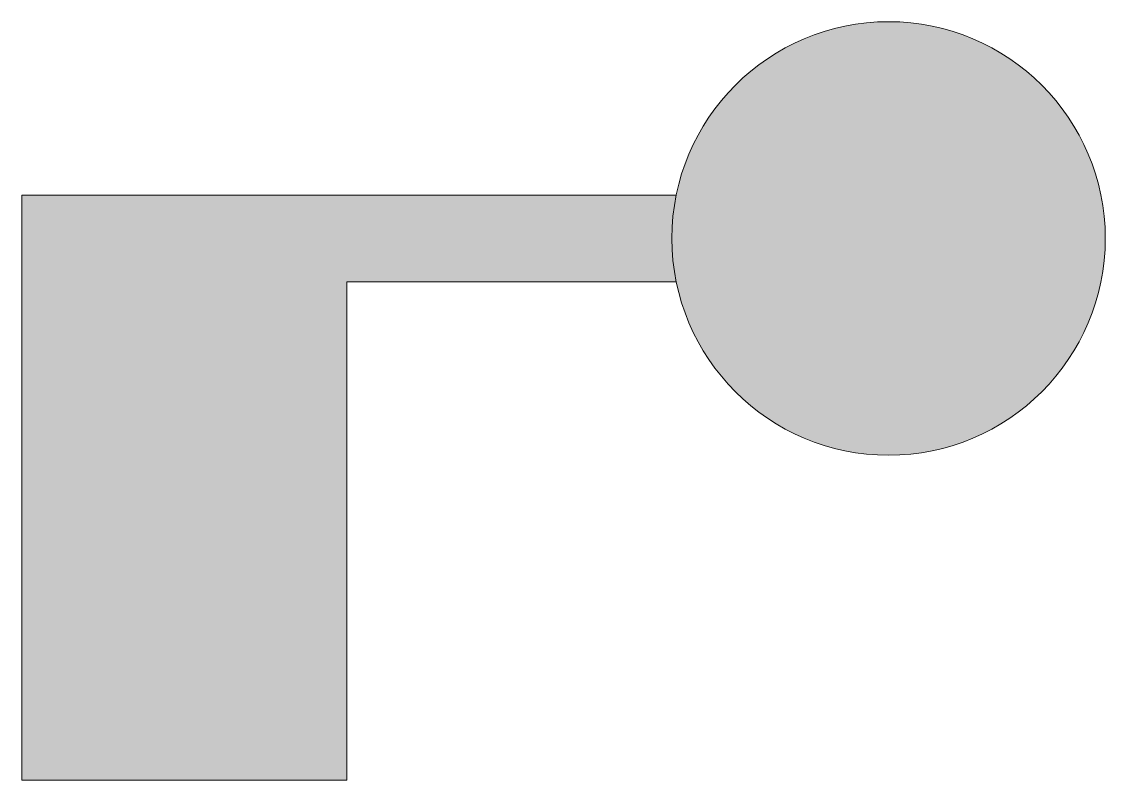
# Model space of a CAD drawing. Extents: x -0.2 to 0.05, y -0.125 to 0.05.
import ezdxf

# ---------------------------------------------------------------- set-up
doc = ezdxf.new("R2010")
doc.units = 0
doc.header["$LTSCALE"] = 0.01
doc.header["$MEASUREMENT"] = 0
doc.layers.get('0').update_dxf_attribs({"lineweight": 20})

msp = doc.modelspace()

# ---------------------------------------------------------------- hatches: boundary and pattern name
at = {"linetype": 'Continuous', "lineweight": 0}
h = msp.add_hatch(color=0, dxfattribs=at)
h.dxf.hatch_style = 1
h.paths.add_polyline_path([(-0.04899, -0.01, -0.050382), (-0.05, 0, -0.050382), (-0.04899, 0.01), (-0.2, 0.01), (-0.2, -0.125), (-0.125, -0.125), (-0.125, -0.01)])
h.paths.add_polyline_path([(0.05, 0, 1), (-0.05, 0, 1)])

# ---------------------------------------------------------------- linework, layer by layer
at = {"color": 0, "linetype": 'Continuous', "lineweight": 0}
for points in [[(-0.04899, 0.01), (-0.2, 0.01)], [(-0.2, -0.125), (-0.2, 0.01)], [(-0.04899, -0.01), (-0.125, -0.01)], [(-0.125, -0.125), (-0.125, -0.01)], [(-0.125, -0.125), (-0.2, -0.125)]]:
    msp.add_lwpolyline(points, dxfattribs=at)
msp.add_circle((0, 0), 0.05, dxfattribs=at)

doc.saveas('drawing.dxf')
